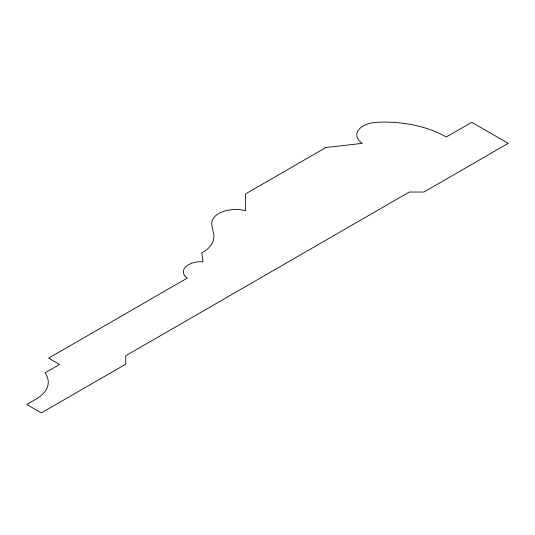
<?xml version="1.0" encoding="UTF-8"?>
<svg xmlns="http://www.w3.org/2000/svg" width="535" height="535" viewBox="0 0 535 535"><rect width="100%" height="100%" fill="white"/><g stroke="black" fill="none" stroke-linecap="round" stroke-linejoin="round"><path stroke-width="0.8" d="M325.862 147.546L245.612 193.877L245.612 210.723A24.021 13.87 0 0 0 221.577 212.148A24.021 13.87 0 0 0 211.84 224.914L213.652 234.203A38.513 22.236 0 0 1 201.842 252.848L203.019 261.829A17.408 10.051 0 0 0 185.591 266.898A17.408 10.051 0 0 0 187.25 278.12L48.638 358.149L59.579 364.462L44.987 372.888A41.269 23.828 0 0 1 36.173 399.036L26.75 404.48L41.342 412.9L125.712 364.188L125.712 355.768L409.288 192.045L423.88 192.045L508.25 143.333L471.77 122.274L446.237 137.013A87.178 50.33 0 0 0 376.934 122.274A21.962 12.679 0 0 0 358.363 130.199A21.962 12.679 0 0 0 362.342 143.333L325.862 147.546"/></g></svg>
